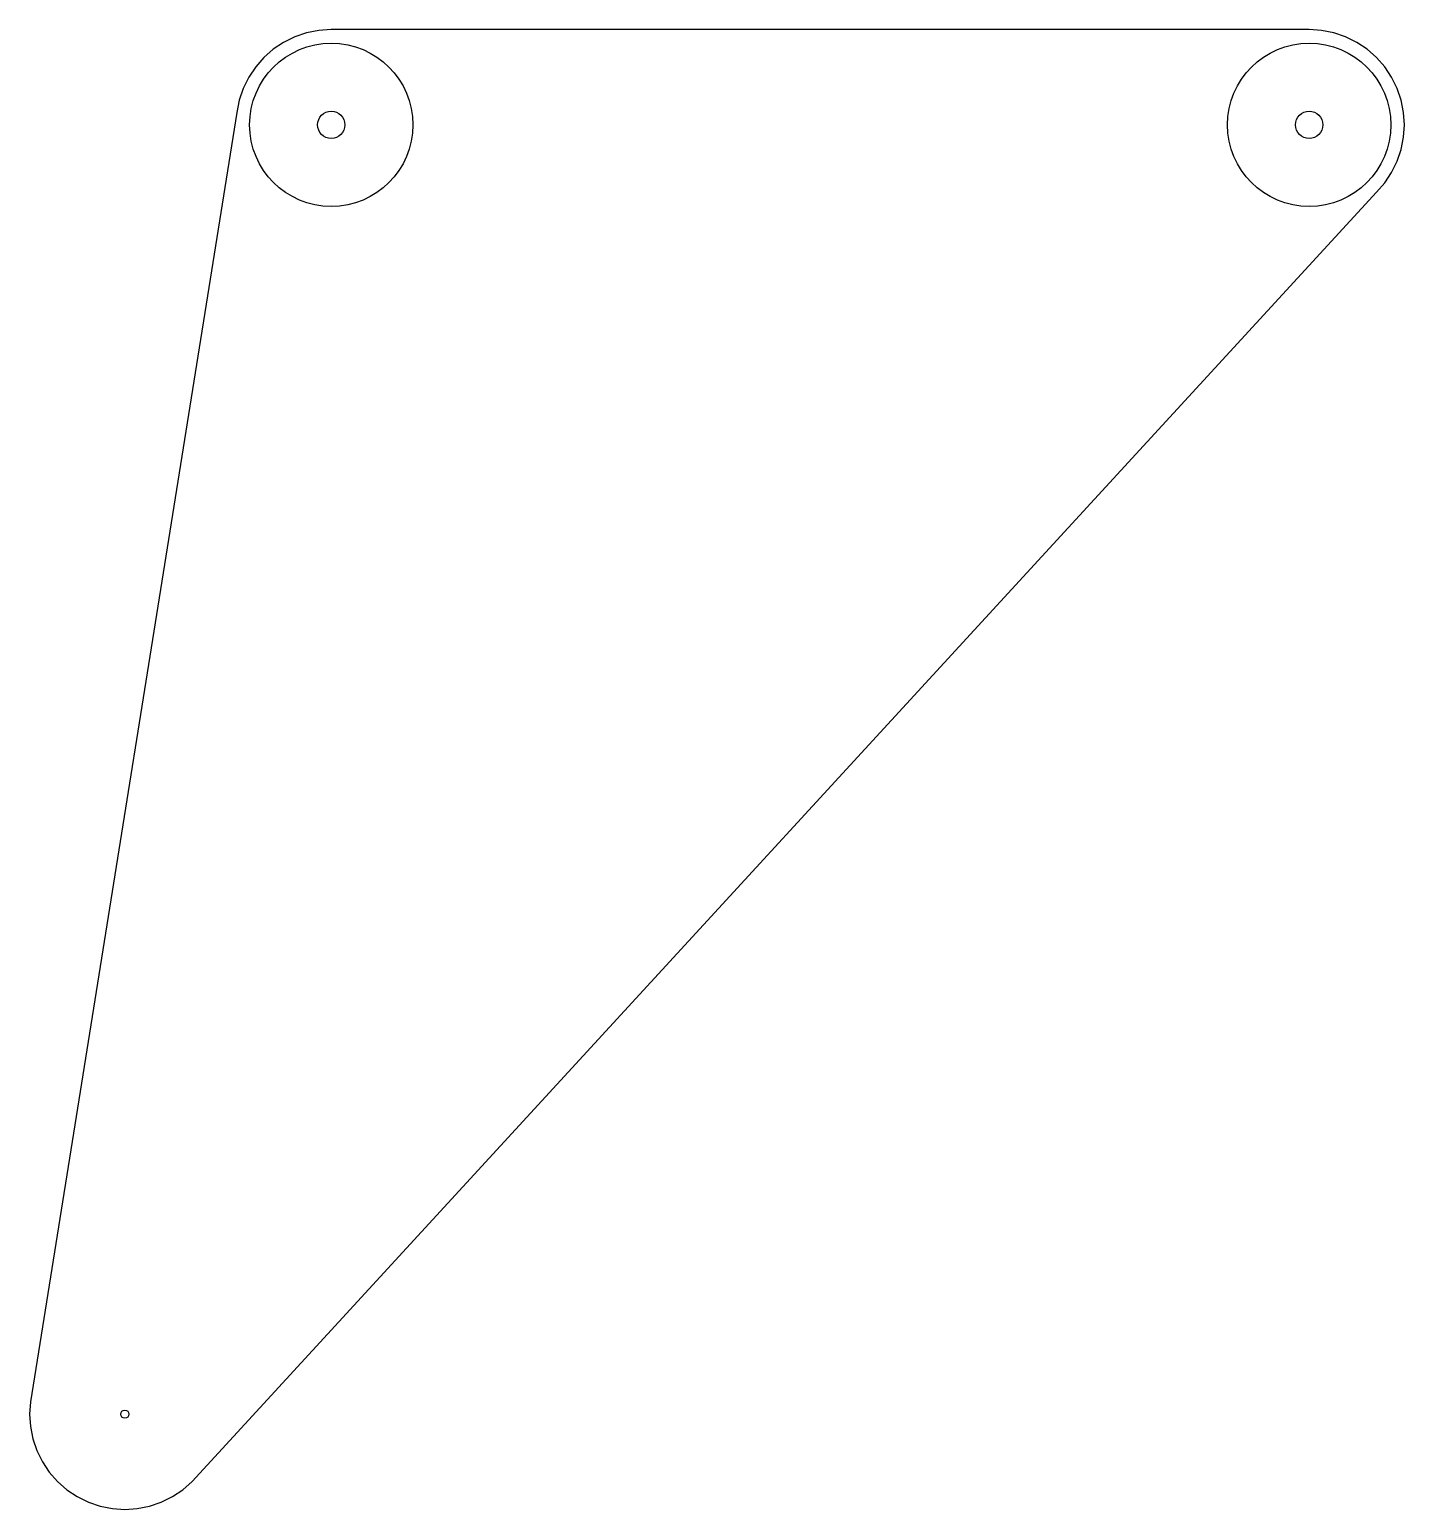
# Model space of a CAD drawing. Header units: millimetres. Extents: x -111 to 394, y -509 to 35.
import ezdxf

# ---------------------------------------------------------------- set-up
doc = ezdxf.new("R2010")
doc.units = ezdxf.units.MM

msp = doc.modelspace()

# ---------------------------------------------------------------- linework, layer by layer
at = {"layer": 'CHEEK-OUTLINE'}
for centre in [(0, 0), (359.293, 0)]:
    msp.add_circle(centre, 30, dxfattribs=at)
at = {"layer": 'CUT'}
for p, q in [((-9.059, 33.807), (-13.394, 32.336)), ((-4.568, 34.701), (-9.059, 33.807)), ((0, 35), (-4.568, 34.701)), ((359.293, 35), (0, 35)), ((363.861, 34.701), (359.293, 35)), ((368.352, 33.807), (363.861, 34.701)), ((372.687, 32.336), (368.352, 33.807)), ((-21.307, 27.767), (-24.749, 24.749)), ((-17.5, 30.311), (-21.307, 27.767)), ((-13.394, 32.336), (-17.5, 30.311)), ((376.793, 30.311), (372.687, 32.336)), ((380.6, 27.767), (376.793, 30.311)), ((384.042, 24.749), (380.6, 27.767)), ((-24.749, 24.749), (-27.767, 21.307)), ((387.06, 21.307), (384.042, 24.749)), ((-30.311, 17.5), (-32.336, 13.394)), ((-27.767, 21.307), (-30.311, 17.5)), ((389.604, 17.5), (387.06, 21.307)), ((391.629, 13.394), (389.604, 17.5)), ((-32.336, 13.394), (-33.807, 9.059)), ((393.1, 9.059), (391.629, 13.394)), ((-33.807, 9.059), (-34.701, 4.568)), ((393.994, 4.568), (393.1, 9.059)), ((-34.701, 4.568), (-110.54, -469.109)), ((394.293, 0), (393.994, 4.568)), ((393.994, -4.568), (394.293, 0)), ((393.1, -9.059), (393.994, -4.568)), ((391.629, -13.394), (393.1, -9.059)), ((389.604, -17.5), (391.629, -13.394)), ((384.042, -24.749), (387.06, -21.307)), ((387.06, -21.307), (389.604, -17.5)), ((-51.09, -498.426), (384.042, -24.749)), ((-110.54, -469.109), (-110.839, -473.677)), ((-110.839, -473.677), (-110.54, -478.246)), ((-110.54, -478.246), (-109.647, -482.736)), ((-109.647, -482.736), (-108.175, -487.071)), ((-108.175, -487.071), (-106.15, -491.177)), ((-106.15, -491.177), (-103.606, -494.984)), ((-103.606, -494.984), (-100.588, -498.426)), ((-100.588, -498.426), (-97.146, -501.445)), ((-54.532, -501.445), (-51.09, -498.426)), ((-97.146, -501.445), (-93.339, -503.988)), ((-93.339, -503.988), (-89.233, -506.013)), ((-62.445, -506.013), (-58.339, -503.988)), ((-58.339, -503.988), (-54.532, -501.445)), ((-89.233, -506.013), (-84.898, -507.485)), ((-84.898, -507.485), (-80.408, -508.378)), ((-80.408, -508.378), (-75.839, -508.677)), ((-75.839, -508.677), (-71.271, -508.378)), ((-71.271, -508.378), (-66.781, -507.485)), ((-66.781, -507.485), (-62.445, -506.013))]:
    msp.add_line(p, q, dxfattribs=at)
for centre in [(0, 0), (359.293, 0)]:
    msp.add_circle(centre, 5, dxfattribs=at)
at = {"layer": 'MARK-FOOT'}
msp.add_circle((-75.839, -473.677), 1.5, dxfattribs=at)

doc.saveas('drawing.dxf')
